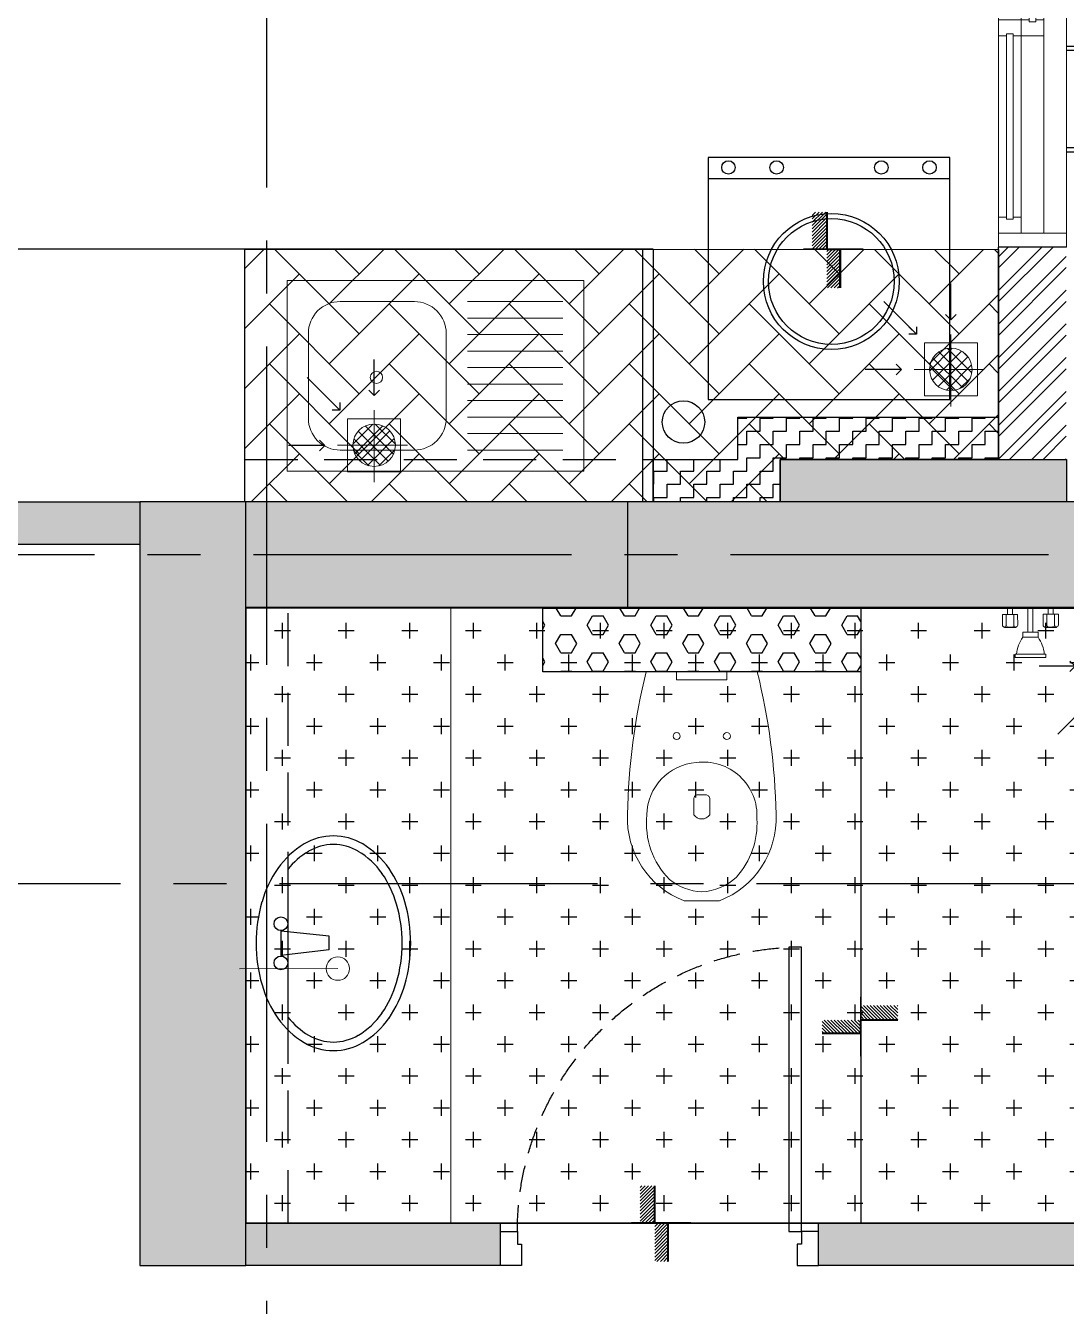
# Model space of a CAD drawing. Header units: millimetres. Extents: x 1066295 to 1300022, y -5734212 to -5454663.
# Drawn here: x 1207588 to 1210042, y -5725969 to -5722949 of the extents above; entities that cross this region are included whole.
import ezdxf

# ---------------------------------------------------------------- set-up
doc = ezdxf.new("R2010")
doc.units = ezdxf.units.MM
doc.header["$LTSCALE"] = 1000
doc.header["$MEASUREMENT"] = 0
for name, pattern in [('AUDIT_D_120904163729-0', [0]), ('T9_KEY PLAN(TYPICAL FLOOR)$0$2BHK-A - FRONT$0$AUDIT_D_120904163729-0', [0]), ('T9_KEY PLAN(TYPICAL FLOOR)$0$2BHK-A - FRONT$0$HIDDEN', [0.375, 0.25, -0.125]), ('T9_KEY PLAN(TYPICAL FLOOR)$0$T8_REFUGE COLUMNS$0$CENTER2', [1.125, 0.75, -0.125, 0.125, -0.125]), ('T9_PROFILE SECTIONS$0$T8_PROFILE SECTIONS$0$HIDDEN', [0.375, 0.25, -0.125]), ('T9_PROFILE SECTIONS$0$T8_PROFILE SECTIONS$0$PHANTOM2', [1.25, 0.625, -0.125, 0.125, -0.125, 0.125, -0.125])]:
    doc.linetypes.add(name, pattern=pattern)
doc.layers.get('0').update_dxf_attribs({"linetype": 'AUDIT_D_120904163729-0'})
for name, color, linetype, lineweight in [('T9_KEY PLAN(TYPICAL FLOOR)$0$2BHK-A - FRONT$0$$0$a-TOI-fixtures', 251, 'Continuous', 0), ('T9_KEY PLAN(TYPICAL FLOOR)$0$2BHK-A - FRONT$0$a-TOI-fixtures', 251, 'Continuous', 0), ('T9_KEY PLAN(TYPICAL FLOOR)$0$2BHK-A - FRONT$0$A-WALL- 160', 6, 'Continuous', 30), ('T9_KEY PLAN(TYPICAL FLOOR)$0$2BHK-A - FRONT$0$Window', 4, 'Continuous', 20), ('T9_KEY PLAN(TYPICAL FLOOR)$0$T8(T9 IS SIMILAR)$0$D&W', 8, 'Continuous', 25)]:
    doc.layers.add(name, color=color, linetype=linetype, lineweight=lineweight)
for name, color, linetype in [('T9_KEY PLAN(TYPICAL FLOOR)$0$2BHK-A - FRONT$0$$0$ELEV.', 5, 'Continuous'), ('T9_KEY PLAN(TYPICAL FLOOR)$0$2BHK-A - FRONT$0$$0$LEDGE WALL', 5, 'Continuous'), ('T9_KEY PLAN(TYPICAL FLOOR)$0$2BHK-A - FRONT$0$A-DECK SUNK 125', 8, 'Continuous'), ('T9_KEY PLAN(TYPICAL FLOOR)$0$2BHK-A - FRONT$0$A-DOOR-FULL', 2, 'Continuous'), ('T9_KEY PLAN(TYPICAL FLOOR)$0$2BHK-A - FRONT$0$A-HATCH -160', 251, 'T9_KEY PLAN(TYPICAL FLOOR)$0$2BHK-A - FRONT$0$AUDIT_D_120904163729-0'), ('T9_KEY PLAN(TYPICAL FLOOR)$0$2BHK-A - FRONT$0$a-KIT FIX', 251, 'Continuous'), ('T9_KEY PLAN(TYPICAL FLOOR)$0$2BHK-A - FRONT$0$A-SANITARY', 2, 'Continuous'), ('T9_KEY PLAN(TYPICAL FLOOR)$0$2BHK-A - FRONT$0$A-SERVICES CUTOUT', 8, 'Continuous'), ('T9_KEY PLAN(TYPICAL FLOOR)$0$2BHK-A - FRONT$0$a-tile drop', 3, 'Continuous'), ('T9_KEY PLAN(TYPICAL FLOOR)$0$2BHK-A - FRONT$0$A-TOI SUNK 50MM', 8, 'Continuous'), ('T9_KEY PLAN(TYPICAL FLOOR)$0$2BHK-A - FRONT$0$APT PLANS-typ$0$TILEDROP', 3, 'Continuous'), ('T9_KEY PLAN(TYPICAL FLOOR)$0$T8_REFUGE COLUMNS$0$A-CENTERLINE', 193, 'T9_KEY PLAN(TYPICAL FLOOR)$0$T8_REFUGE COLUMNS$0$CENTER2'), ('T9_KEY PLAN(TYPICAL FLOOR)$0$T8_REFUGE COLUMNS$0$A-RCC COLS', 3, 'Continuous'), ('T9_KEY PLAN(TYPICAL FLOOR)$0$T8_REFUGE COLUMNS$0$A-SHEAR WALL THICKENING', 3, 'Continuous'), ('T9_KEY PLAN(TYPICAL FLOOR)$0$T8_TYPICAL COLUMNS$0$A-RCC COLS', 3, 'Continuous'), ('T9_KEY PLAN(TYPICAL FLOOR)$0$T8_TYPICAL COLUMNS$0$A-SHEAR WALL THICKENING', 3, 'Continuous'), ('T9_PROFILE SECTIONS$0$T8_PROFILE SECTIONS$0$A-PROFILE SECTIONS', 81, 'T9_PROFILE SECTIONS$0$T8_PROFILE SECTIONS$0$PHANTOM2')]:
    doc.layers.add(name, color=color, linetype=linetype)
doc.layers.add('T9_KEY PLAN(TYPICAL FLOOR)$0$T8_REFUGE COLUMNS$0$COL-HATCH', color=7, linetype='Continuous', lineweight=25, true_color=0xa3a3a3)
doc.layers.add('T9_KEY PLAN(TYPICAL FLOOR)$0$T8_TYPICAL COLUMNS$0$$0$COL-HATCH', color=7, linetype='Continuous', lineweight=25, true_color=0xa3a3a3)
doc.styles.add('T9_KEY PLAN(TYPICAL FLOOR)$0$2BHK-A - FRONT$0$Romans 1', font='romans.shx', dxfattribs={"height": 100})
doc.dimstyles.new('T9_KEY PLAN(TYPICAL FLOOR)$0$2BHK-A - FRONT$0$ALPINE S', dxfattribs={"dimscale": 0, "dimtxt": 100, "dimasz": 75, "dimexe": 0, "dimexo": 0, "dimgap": 75, "dimtad": 1, "dimdec": 0, "dimzin": 0, "dimdsep": 46, "dimtxsty": 'T9_KEY PLAN(TYPICAL FLOOR)$0$2BHK-A - FRONT$0$Romans 1', "dimblk": 'T9_KEY PLAN(TYPICAL FLOOR)$0$2BHK-A - FRONT$0$_ArchTick', "dimcen": 0.09, "dimclrd": 256, "dimclre": 256, "dimclrt": 7, "dimadec": 0, "dimazin": 0, "dimtfac": 1, "dimtdec": 0, "dimtofl": 0, "dimtmove": 1, "dimatfit": 0, "dimldrblk": 'T9_KEY PLAN(TYPICAL FLOOR)$0$2BHK-A - FRONT$0$_Open90', "dimfxl": 1, "dimtolj": 1, "dimtzin": 0, "dimarcsym": 0})

# ---------------------------------------------------------------- blocks, each defined once
blk = doc.blocks.new('T9_PROFILE SECTIONS$0$T8_PROFILE SECTIONS$0$MH')
at = {"layer": 'T9_PROFILE SECTIONS$0$T8_PROFILE SECTIONS$0$A-PROFILE SECTIONS', "linetype": 'T9_PROFILE SECTIONS$0$T8_PROFILE SECTIONS$0$HIDDEN', "ltscale": 2}
h = blk.add_hatch(color=256, dxfattribs=at)
h.dxf.hatch_style = 1
h.paths.add_polyline_path([(1140354.5, -5697433.6), (1141077.6, -5697846.6), (1140354.5, -5698259.6)])
at = {"layer": 'T9_PROFILE SECTIONS$0$T8_PROFILE SECTIONS$0$A-PROFILE SECTIONS', "linetype": 'T9_PROFILE SECTIONS$0$T8_PROFILE SECTIONS$0$HIDDEN', "ltscale": 2, "const_width": 20}
blk.add_lwpolyline([(1140354.5, -5697433.6), (1140354.5, -5697433.6), (1141077.6, -5697846.6), (1140354.5, -5698259.6)], close=True, dxfattribs=at)
blk.add_lwpolyline([(1140354.5, -5697433.6), (1140354.5, -5700003.6)], dxfattribs=at)
blk = doc.blocks.new('T9_PROFILE SECTIONS$0$PROFILE SECTION LINE T9')
at = {"layer": 'T9_PROFILE SECTIONS$0$T8_PROFILE SECTIONS$0$A-PROFILE SECTIONS', "linetype": 'ByBlock', "rotation": 270}
blk.add_blockref('T9_PROFILE SECTIONS$0$T8_PROFILE SECTIONS$0$MH', (5724597.5, 1131999, 0), dxfattribs=at)
blk = doc.blocks.new('T9_KEY PLAN(TYPICAL FLOOR)$0$T8_REFUGE COLUMNS$0$A$C277F3394')
at = {"layer": 'T9_KEY PLAN(TYPICAL FLOOR)$0$T8_REFUGE COLUMNS$0$A-SHEAR WALL THICKENING', "linetype": 'ByBlock'}
h = blk.add_hatch(color=31, dxfattribs=at)
h.dxf.hatch_style = 1
h.paths.add_polyline_path([(6020, -2349.8), (6695, -2349.8), (6695, -2449.8), (6020, -2449.8)])
blk.add_lwpolyline([(6020, -2349.8), (6695, -2349.8), (6695, -2449.8), (6020, -2449.8)], close=True, dxfattribs=at)
blk = doc.blocks.new('T9_KEY PLAN(TYPICAL FLOOR)$0$T8_REFUGE COLUMNS$0$A$C46A13422')
at = {"layer": 'T9_KEY PLAN(TYPICAL FLOOR)$0$T8_REFUGE COLUMNS$0$A-SHEAR WALL THICKENING', "linetype": 'ByBlock'}
blk.add_blockref('T9_KEY PLAN(TYPICAL FLOOR)$0$T8_REFUGE COLUMNS$0$A$C277F3394', (-5609.8, -7500), dxfattribs=at)
blk = doc.blocks.new('T9_KEY PLAN(TYPICAL FLOOR)$0$T8_REFUGE COLUMNS')
at = {"layer": 'T9_KEY PLAN(TYPICAL FLOOR)$0$T8_REFUGE COLUMNS$0$COL-HATCH', "linetype": 'ByBlock'}
h = blk.add_hatch(color=256, dxfattribs=at)
h.dxf.hatch_style = 1
h.paths.add_polyline_path([(1215902.1, -5706299.9), (1216152.1, -5706299.9), (1216152.1, -5708099.9), (1215902.1, -5708099.9)])
h.paths.add_polyline_path([(1215902.1, -5708099.9), (1213292.1, -5708099.9), (1213292.1, -5707849.9), (1215902.1, -5707849.9)])
h.paths.add_polyline_path([(1196642.1, -5706299.9), (1196392.1, -5706299.9), (1196392.1, -5708099.9), (1196642.1, -5708099.9)])
h.paths.add_polyline_path([(1215902.1, -5723474.9), (1216152.1, -5723474.9), (1216152.1, -5721674.9), (1215902.1, -5721674.9)])
h.paths.add_polyline_path([(1215902.1, -5721924.9), (1213292.1, -5721924.9), (1213292.1, -5721674.9), (1215902.1, -5721674.9)])
h.paths.add_polyline_path([(1196642.1, -5723474.9), (1196392.1, -5723474.9), (1196392.1, -5721674.9), (1196642.1, -5721674.9)])
h.paths.add_polyline_path([(1198957.1, -5709939.9), (1199207.1, -5709939.9), (1199207.1, -5714149.9), (1198957.1, -5714149.9)])
h.paths.add_polyline_path([(1197682.1, -5711799.9), (1197432.1, -5711799.9), (1197432.1, -5709939.9), (1197682.1, -5709939.9)])
h.paths.add_polyline_path([(1184832.1, -5718799.9), (1185182.1, -5718799.9), (1185182.1, -5709299.9), (1184832.1, -5709299.9)])
h.paths.add_polyline_path([(1194132.1, -5714149.9), (1193882.1, -5714149.9), (1193882.1, -5709939.9), (1194132.1, -5709939.9)])
h.paths.add_polyline_path([(1189932.1, -5714149.9), (1190232.1, -5714149.9), (1190232.1, -5709914.9), (1189932.1, -5709914.9)])
h.paths.add_polyline_path([(1189932.1, -5719684.9), (1190232.1, -5719684.9), (1190232.1, -5715449.9), (1189932.1, -5715449.9)])
h.paths.add_polyline_path([(1194182.1, -5719609.9), (1193882.1, -5719609.9), (1193882.1, -5717174.9), (1194182.1, -5717174.9)])
h.paths.add_polyline_path([(1215612.1, -5719609.9), (1215862.1, -5719609.9), (1215862.1, -5715374.9), (1215612.1, -5715374.9)])
h.paths.add_polyline_path([(1210702.1, -5711724.9), (1207452.1, -5711724.9), (1207452.1, -5711474.9), (1210702.1, -5711474.9)])
h.paths.add_polyline_path([(1210702.1, -5713624.9), (1207452.1, -5713624.9), (1207452.1, -5713874.9), (1210702.1, -5713874.9)])
h.paths.add_polyline_path([(1210952.1, -5711474.9), (1210702.1, -5711474.9), (1210702.1, -5713874.9), (1210952.1, -5713874.9)])
h.paths.add_polyline_path([(1202442.1, -5712799.9), (1202692.1, -5712799.9), (1202692.1, -5710799.9), (1202442.1, -5710799.9)], flags=17)
h.paths.add_polyline_path([(1196682.1, -5715374.9), (1196932.1, -5715374.9), (1196932.1, -5719609.9), (1196682.1, -5719609.9)])
h.paths.add_polyline_path([(1210052.1, -5727009.9), (1209752.1, -5727009.9), (1209752.1, -5724474.9), (1210052.1, -5724474.9)])
h.paths.add_polyline_path([(1202492.1, -5727009.9), (1202792.1, -5727009.9), (1202792.1, -5724474.9), (1202492.1, -5724474.9)])
h.paths.add_polyline_path([(1199382.1, -5726829.9), (1199132.1, -5726829.9), (1199132.1, -5724474.9), (1199382.1, -5724474.9)])
h.paths.add_polyline_path([(1195392.1, -5726519.9), (1195742.1, -5726519.9), (1195742.1, -5724724.9), (1195392.1, -5724724.9)])
h.paths.add_polyline_path([(1195742.1, -5724124.9), (1195392.1, -5724124.9), (1195392.1, -5723274.9), (1195742.1, -5723274.9)])
h.paths.add_polyline_path([(1217152.1, -5726519.9), (1216802.1, -5726519.9), (1216802.1, -5724724.9), (1217152.1, -5724724.9)])
h.paths.add_polyline_path([(1216802.1, -5724124.9), (1217152.1, -5724124.9), (1217152.1, -5723274.9), (1216802.1, -5723274.9)])
h.paths.add_polyline_path([(1213162.1, -5726829.9), (1213412.1, -5726829.9), (1213412.1, -5724474.9), (1213162.1, -5724474.9)])
h.paths.add_polyline_path([(1209602.1, -5723474.9), (1209852.1, -5723474.9), (1209852.1, -5721674.9), (1209602.1, -5721674.9)])
h.paths.add_polyline_path([(1212262.1, -5721674.9), (1210752.1, -5721674.9), (1210752.1, -5721924.9), (1212262.1, -5721924.9)])
h.paths.add_polyline_path([(1212742.1, -5719224.9), (1207452.1, -5719224.9), (1207452.1, -5718974.9), (1212742.1, -5718974.9)])
h.paths.add_polyline_path([(1214067.1, -5718349.9), (1213817.1, -5718349.9), (1213817.1, -5716424.9), (1214067.1, -5716424.9)])
h.paths.add_polyline_path([(1213587.1, -5709939.9), (1213337.1, -5709939.9), (1213337.1, -5714149.9), (1213587.1, -5714149.9)])
h.paths.add_polyline_path([(1214862.1, -5711799.9), (1215112.1, -5711799.9), (1215112.1, -5709939.9), (1214862.1, -5709939.9)])
h.paths.add_polyline_path([(1227712.1, -5718799.9), (1227362.1, -5718799.9), (1227362.1, -5709299.9), (1227712.1, -5709299.9)])
h.paths.add_polyline_path([(1218412.1, -5714149.9), (1218662.1, -5714149.9), (1218662.1, -5709939.9), (1218412.1, -5709939.9)])
h.paths.add_polyline_path([(1222612.1, -5714149.9), (1222312.1, -5714149.9), (1222312.1, -5709914.9), (1222612.1, -5709914.9)])
h.paths.add_polyline_path([(1222612.1, -5719684.9), (1222312.1, -5719684.9), (1222312.1, -5715449.9), (1222612.1, -5715449.9)])
h.paths.add_polyline_path([(1218362.1, -5719609.9), (1218662.1, -5719609.9), (1218662.1, -5717174.9), (1218362.1, -5717174.9)])
h.paths.add_polyline_path([(1202742.1, -5716974.9), (1202992.1, -5716974.9), (1202992.1, -5718974.9), (1202742.1, -5718974.9)])
h.paths.add_polyline_path([(1204842.1, -5716974.9), (1205092.1, -5716974.9), (1205092.1, -5718974.9), (1204842.1, -5718974.9)])
h.paths.add_polyline_path([(1217152.1, -5701889.9), (1216802.1, -5701889.9), (1216802.1, -5705049.9), (1217152.1, -5705049.9)])
h.paths.add_polyline_path([(1216802.1, -5705649.9), (1217152.1, -5705649.9), (1217152.1, -5706499.9), (1216802.1, -5706499.9)])
h.paths.add_polyline_path([(1213162.1, -5701089.9), (1213412.1, -5701089.9), (1213412.1, -5705299.9), (1213162.1, -5705299.9)])
h.paths.add_polyline_path([(1210052.1, -5701089.9), (1209752.1, -5701089.9), (1209752.1, -5705299.9), (1210052.1, -5705299.9)])
h.paths.add_polyline_path([(1209602.1, -5706299.9), (1209852.1, -5706299.9), (1209852.1, -5708099.9), (1209602.1, -5708099.9)])
h.paths.add_polyline_path([(1212262.1, -5708099.9), (1210752.1, -5708099.9), (1210752.1, -5707849.9), (1212262.1, -5707849.9)])
h.paths.add_polyline_path([(1195392.1, -5701889.9), (1195742.1, -5701889.9), (1195742.1, -5705049.9), (1195392.1, -5705049.9)])
h.paths.add_polyline_path([(1195742.1, -5705649.9), (1195392.1, -5705649.9), (1195392.1, -5706499.9), (1195742.1, -5706499.9)])
h.paths.add_polyline_path([(1199382.1, -5701089.9), (1199132.1, -5701089.9), (1199132.1, -5705299.9), (1199382.1, -5705299.9)])
h.paths.add_polyline_path([(1202492.1, -5701089.9), (1202792.1, -5701089.9), (1202792.1, -5705299.9), (1202492.1, -5705299.9)])
h.paths.add_polyline_path([(1202942.1, -5706299.9), (1202692.1, -5706299.9), (1202692.1, -5708099.9), (1202942.1, -5708099.9)])
h.paths.add_polyline_path([(1200282, -5708099.9), (1201792, -5708099.9), (1201792, -5707849.9), (1200282, -5707849.9)])
h.paths.add_polyline_path([(1207452.1, -5710799.9), (1211787.1, -5710799.9), (1211787.1, -5710549.9), (1207452.1, -5710549.9)])
h.paths.add_polyline_path([(1200042.1, -5713849.9), (1200042.1, -5710549.9), (1205092.1, -5710549.9), (1205092.1, -5712999.9), (1204842.1, -5712999.9), (1204842, -5710799.9), (1200292.1, -5710799.9), (1200292.1, -5713849.9)])
h.paths.add_polyline_path([(1198907.1, -5719224.9), (1205092.1, -5719224.9), (1205092.1, -5718974.9), (1198907.1, -5718974.9)])
h.paths.add_polyline_path([(1202942.1, -5723474.9), (1202692.1, -5723474.9), (1202692.1, -5721674.9), (1202942.1, -5721674.9)])
h.paths.add_polyline_path([(1200282.1, -5721674.9), (1201792.1, -5721674.9), (1201792.1, -5721924.9), (1200282.1, -5721924.9)])
h.paths.add_polyline_path([(1196932.1, -5715624.9), (1203832.1, -5715624.9), (1203832.1, -5715374.9), (1196932.1, -5715374.9)])
h.paths.add_polyline_path([(1215612.1, -5715624.9), (1207452.1, -5715624.9), (1207452.1, -5715374.9), (1215612.1, -5715374.9)])
h.paths.add_polyline_path([(1196642.1, -5721924.9), (1199252.1, -5721924.9), (1199252.1, -5721674.9), (1196642.1, -5721674.9)])
h.paths.add_polyline_path([(1196642.1, -5708099.9), (1199252.1, -5708099.9), (1199252.1, -5707849.9), (1196642.1, -5707849.9)])
h.paths.add_polyline_path([(1198007.1, -5718974.9), (1196932.1, -5718974.9), (1196932.1, -5719224.9), (1198007.1, -5719224.9)])
at = {"layer": 'T9_KEY PLAN(TYPICAL FLOOR)$0$T8_REFUGE COLUMNS$0$A-CENTERLINE'}
for p, q in [((1209902.1, -5728808.5), (1209902.1, -5698573.6)), ((1217370.3, -5721799.9), (1182156.9, -5721799.9)), ((1217431.8, -5722574.9), (1182156.9, -5722574.9))]:
    blk.add_line(p, q, dxfattribs=at)
at = {"layer": 'T9_KEY PLAN(TYPICAL FLOOR)$0$T8_REFUGE COLUMNS$0$A-RCC COLS', "linetype": 'ByBlock'}
for points in [[(1209602.1, -5723474.9), (1209852.1, -5723474.9), (1209852.1, -5721674.9), (1209602.1, -5721674.9)], [(1212262.1, -5721674.9), (1210752.1, -5721674.9), (1210752.1, -5721924.9), (1212262.1, -5721924.9)]]:
    blk.add_lwpolyline(points, close=True, dxfattribs=at)
blk.add_blockref('T9_KEY PLAN(TYPICAL FLOOR)$0$T8_REFUGE COLUMNS$0$A$C46A13422', (1210702.1, -5711724.9), dxfattribs=at)
blk = doc.blocks.new('T9_KEY PLAN(TYPICAL FLOOR)$0$T8_TYPICAL COLUMNS$0$A$C277F3394')
at = {"layer": 'T9_KEY PLAN(TYPICAL FLOOR)$0$T8_TYPICAL COLUMNS$0$A-SHEAR WALL THICKENING', "linetype": 'ByBlock'}
h = blk.add_hatch(color=31, dxfattribs=at)
h.dxf.hatch_style = 1
h.paths.add_polyline_path([(6020, -2349.8), (6695, -2349.8), (6695, -2449.8), (6020, -2449.8)])
blk.add_lwpolyline([(6020, -2349.8), (6695, -2349.8), (6695, -2449.8), (6020, -2449.8)], close=True, dxfattribs=at)
blk = doc.blocks.new('T9_KEY PLAN(TYPICAL FLOOR)$0$T8_TYPICAL COLUMNS$0$A$C46A13422')
at = {"layer": 'T9_KEY PLAN(TYPICAL FLOOR)$0$T8_TYPICAL COLUMNS$0$A-SHEAR WALL THICKENING', "linetype": 'ByBlock'}
blk.add_blockref('T9_KEY PLAN(TYPICAL FLOOR)$0$T8_TYPICAL COLUMNS$0$A$C277F3394', (-5609.8, -7500), dxfattribs=at)
blk = doc.blocks.new('T9_KEY PLAN(TYPICAL FLOOR)$0$T8_TYPICAL COLUMNS')
at = {"layer": 'T9_KEY PLAN(TYPICAL FLOOR)$0$T8_TYPICAL COLUMNS$0$$0$COL-HATCH', "linetype": 'ByBlock'}
h = blk.add_hatch(color=256, dxfattribs=at)
h.dxf.hatch_style = 1
h.paths.add_polyline_path([(1200282.2, -5721924), (1202692.3, -5721924), (1202692.3, -5721674), (1200282.2, -5721674)])
h.paths.add_polyline_path([(1209852.3, -5721674), (1212262.3, -5721674), (1212262.3, -5721924), (1209852.3, -5721924)])
at = {"layer": 'T9_KEY PLAN(TYPICAL FLOOR)$0$T8_TYPICAL COLUMNS$0$A-RCC COLS', "linetype": 'ByBlock'}
blk.add_lwpolyline([(1209852.3, -5721674), (1212262.3, -5721674), (1212262.3, -5721924), (1209852.3, -5721924)], close=True, dxfattribs=at)
for name, p in [('T9_KEY PLAN(TYPICAL FLOOR)$0$T8_REFUGE COLUMNS', (0, 0)), ('T9_KEY PLAN(TYPICAL FLOOR)$0$T8_TYPICAL COLUMNS$0$A$C46A13422', (1210702.1, -5711724.9))]:
    blk.add_blockref(name, p, dxfattribs=at)
blk = doc.blocks.new('T9_KEY PLAN(TYPICAL FLOOR)$0$2BHK-A - FRONT$0$1500')
at = {"layer": 'T9_KEY PLAN(TYPICAL FLOOR)$0$2BHK-A - FRONT$0$Window', "color": 1, "lineweight": 13}
for p, q in [((1150276.5, -5694418.8), (1148842.5, -5694418.8)), ((1149307.5, -5694418.8), (1148880, -5694418.8)), ((1149307.5, -5694472.1), (1148880, -5694472.1)), ((1149773.7, -5694472.1), (1149345, -5694472.1)), ((1149811.2, -5694472.1), (1150276.5, -5694472.1)), ((1149307.5, -5694525.5), (1148842.5, -5694525.5)), ((1149773.7, -5694525.5), (1149345, -5694525.5)), ((1150239, -5694525.5), (1149811.2, -5694525.5)), ((1149773.7, -5694578.8), (1148842.5, -5694578.8)), ((1150239, -5694578.8), (1149811.2, -5694578.8))]:
    blk.add_line(p, q, dxfattribs=at)
at = {"layer": 'T9_KEY PLAN(TYPICAL FLOOR)$0$2BHK-A - FRONT$0$Window', "color": 5, "lineweight": 13}
for p, q in [((1149307.5, -5694449.1), (1148880, -5694449.1)), ((1149307.5, -5694453.6), (1148880, -5694453.6)), ((1149773.7, -5694490.7), (1149345, -5694490.7)), ((1149773.7, -5694506.9), (1149345, -5694506.9)), ((1150239, -5694544.1), (1149811.2, -5694544.1)), ((1150239, -5694560.2), (1149811.2, -5694560.2))]:
    blk.add_line(p, q, dxfattribs=at)
at = {"layer": 'T9_KEY PLAN(TYPICAL FLOOR)$0$2BHK-A - FRONT$0$Window', "color": 4, "lineweight": 13}
for points in [[(1148842.5, -5694418.8), (1148809.5, -5694418.8), (1148809.5, -5694578.8), (1148842.5, -5694578.8)], [(1148880, -5694453.6), (1148880, -5694472.1), (1148842.5, -5694472.1), (1148842.5, -5694418.8), (1148880, -5694418.8), (1148880, -5694449.1), (1148875.5, -5694449.1), (1148875.5, -5694453.6)], [(1149307.5, -5694453.6), (1149307.5, -5694472.1), (1149345, -5694472.1), (1149345, -5694418.8), (1149307.5, -5694418.8), (1149307.5, -5694449.1), (1149312, -5694449.1), (1149312, -5694453.6)], [(1150309.5, -5694418.8), (1150276.5, -5694418.8), (1150276.5, -5694578.8), (1150309.5, -5694578.8)], [(1149345, -5694506.9), (1149345, -5694525.5), (1149307.5, -5694525.5), (1149307.5, -5694472.1), (1149345, -5694472.1), (1149345, -5694490.7), (1149340.5, -5694490.7), (1149340.5, -5694506.9)], [(1149773.7, -5694506.9), (1149773.7, -5694525.5), (1149811.2, -5694525.5), (1149811.2, -5694472.1), (1149773.7, -5694472.1), (1149773.7, -5694490.7), (1149778.2, -5694490.7), (1149778.2, -5694506.9)], [(1149811.2, -5694560.2), (1149811.2, -5694578.8), (1149773.7, -5694578.8), (1149773.7, -5694525.5), (1149811.2, -5694525.5), (1149811.2, -5694544.1), (1149806.7, -5694544.1), (1149806.7, -5694560.2)], [(1150239, -5694560.2), (1150239, -5694578.8), (1150276.5, -5694578.8), (1150276.5, -5694525.5), (1150239, -5694525.5), (1150239, -5694544.1), (1150243.5, -5694544.1), (1150243.5, -5694560.2)]]:
    blk.add_lwpolyline(points, close=True, dxfattribs=at)
blk = doc.blocks.new('T9_KEY PLAN(TYPICAL FLOOR)$0$2BHK-A - FRONT$0$$0$EWC 1-flat-3')
at = {"layer": 'T9_KEY PLAN(TYPICAL FLOOR)$0$2BHK-A - FRONT$0$$0$a-TOI-fixtures', "ltscale": 1.5}
blk.add_line((130.9, 0), (-130.9, 0), dxfattribs=at)
for points in [[(-130.9, 0, -0.055103), (-175.3, 336.2, -0.321827), (-41.6, 540), (41.6, 540, -0.321827), (175.3, 336.2, -0.055103), (130.9, 0, -27.681239)], [(-13.2, 214.3, -0.391448), (-129.3, 337.7, -0.224585), (-76.1, 489.9, -0.160675), (0, 518.7, -0.183016), (81.6, 484.1, -0.201424), (130, 346.4, -0.474507), (-13.2, 214.3, -2.927417)], [(-9.5, 290.2), (9.5, 290.2, 0.414214), (18.9, 299.7), (18.9, 337.6, 0.5), (-18.9, 337.6), (-18.9, 299.7, 0.414214), (-9.5, 290.2, 0.530498)]]:
    blk.add_lwpolyline(points, format="xyb", dxfattribs=at)
at = {"layer": 'T9_KEY PLAN(TYPICAL FLOOR)$0$2BHK-A - FRONT$0$$0$a-TOI-fixtures'}
blk.add_lwpolyline([(-59.2, 0), (-59.2, 18.9), (59.2, 18.9), (59.2, 0)], close=True, dxfattribs=at)
at = {"layer": 'T9_KEY PLAN(TYPICAL FLOOR)$0$2BHK-A - FRONT$0$$0$a-TOI-fixtures', "ltscale": 1.5}
for centre in [(-59.2, 151.6), (59.2, 151.6)]:
    blk.add_circle(centre, 8.31, dxfattribs=at)
blk = doc.blocks.new('T9_KEY PLAN(TYPICAL FLOOR)$0$2BHK-A - FRONT$0$_ArchTick')
at = {"color": 0, "linetype": 'ByBlock', "const_width": 0.15}
blk.add_lwpolyline([(-0.5, -0.5), (0.5, 0.5)], dxfattribs=at)
blk = doc.blocks.new('T9_KEY PLAN(TYPICAL FLOOR)$0$2BHK-A - FRONT$0$_Open90')
at = {"color": 0, "linetype": 'ByBlock', "lineweight": -2}
for p, q in [((0, 0), (-1, 0)), ((-0.5, 0.5), (0, 0)), ((0, 0), (-0.5, -0.5))]:
    blk.add_line(p, q, dxfattribs=at)
blk = doc.blocks.new('T9_KEY PLAN(TYPICAL FLOOR)$0$2BHK-A - FRONT$0$$0$SH-flat-2')
at = {"layer": 'T9_KEY PLAN(TYPICAL FLOOR)$0$2BHK-A - FRONT$0$$0$a-TOI-fixtures'}
for p, q in [((14.6, 30), (14.7, 66)), ((39.9, 65.9), (14.7, 66)), ((0.1, 54), (14.6, 54)), ((0.1, 42), (14.6, 42)), ((39.7, 38.7), (14.5, 38.7)), ((39.8, 57.2), (14.6, 57.2)), ((43.4, 31.6), (44.7, 33.1)), ((44.6, 43), (44.6, 52.2)), ((45.9, 36.2), (45.9, 59)), ((108.4, -32.8), (108.5, 32.4)), ((108.5, 35.8), (116.3, 35.8)), ((108.5, 32.4), (108.5, 35.8)), ((116.2, -36.2), (116.3, 35.8)), ((0, -6), (0, 6)), ((0, 6), (56.3, 5.9)), ((39.8, 29.9), (14.6, 30)), ((56.2, -18.1), (56.3, 17.9)), ((56.3, 17.9), (68.3, 17.9)), ((68.2, -18.1), (68.3, 17.9)), ((0, -6), (56.3, -6.1)), ((14.5, -30), (14.4, -66)), ((39.7, -30.1), (14.5, -30)), ((56.2, -18.1), (68.2, -18.1)), ((-0.1, -42), (14.4, -42)), ((-0.1, -54), (14.4, -54)), ((39.5, -57.3), (14.3, -57.3)), ((39.6, -38.8), (14.4, -38.8)), ((43.3, -31.7), (44.6, -33.3)), ((44.4, -43.2), (44.4, -52.4)), ((45.7, -36.4), (45.7, -59.2)), ((108.4, -32.8), (108.4, -36.2)), ((108.4, -36.2), (116.2, -36.2)), ((39.6, -66.1), (14.4, -66))]:
    blk.add_line(p, q, dxfattribs=at)
for centre, radius, start, end in [((39.8, 62), 4.8, 269.8776, 359.8776), ((39.9, 61.1), 4.8, 359.8776, 89.8776), ((41.1, 59), 4.8, 359.8776, 46.4449), ((39.8, 43.5), 4.8, 269.8776, 359.8776), ((39.7, 33.9), 4.8, 359.8776, 89.8776), ((39.8, 52.2), 4.8, 359.8776, 89.8776), ((39.8, 34.7), 4.8, 269.8776, 359.8776), ((41.1, 36.2), 4.8, 319.2258, 359.8776), ((114.8, -47.9), 80.5, 94.4595, 125.2375), ((39.7, -34.9), 4.8, 359.8776, 89.8776), ((115, 47.4), 80.5, 234.5177, 265.2957), ((39.5, -52.4), 4.8, 269.8776, 359.8776), ((39.5, -62.1), 4.8, 359.8776, 89.8776), ((39.6, -34), 4.8, 269.8776, 359.8776), ((39.6, -43.6), 4.8, 359.8776, 89.8776), ((40.9, -59.2), 4.8, 313.3103, 359.8776), ((40.9, -36.4), 4.8, 359.8776, 40.5294), ((39.6, -61.3), 4.8, 269.8776, 359.8776)]:
    blk.add_arc(centre, radius, start, end, dxfattribs=at)
blk = doc.blocks.new('T9_KEY PLAN(TYPICAL FLOOR)$0$2BHK-A - FRONT$0$SINK1-flat-1')
at = {"layer": 'T9_KEY PLAN(TYPICAL FLOOR)$0$2BHK-A - FRONT$0$a-TOI-fixtures'}
for p, q in [((-275, -50), (-50, -50)), ((-275, -88.9), (-50, -88.9)), ((-275, -127.8), (-50, -127.8)), ((-275, -166.7), (-50, -166.7)), ((-275, -205.6), (-50, -205.6)), ((-275, -244.4), (-50, -244.4)), ((-275, -283.3), (-50, -283.3)), ((-275, -322.2), (-50, -322.2)), ((-275, -361.1), (-50, -361.1)), ((-50, -400), (-275, -400))]:
    blk.add_line(p, q, dxfattribs=at)
blk.add_lwpolyline([(-700, 0), (-700, -450), (0, -450), (0, 0)], close=True, dxfattribs=at)
blk.add_lwpolyline([(-400, -50), (-575, -50, 0.414214), (-650, -125), (-650, -325, 0.414214), (-575, -400), (-400, -400, 0.414214), (-325, -325), (-325, -125, 0.414214)], format="xyb", close=True, dxfattribs=at)
at = {"layer": 'T9_KEY PLAN(TYPICAL FLOOR)$0$2BHK-A - FRONT$0$a-TOI-fixtures', "linetype": 'Continuous'}
blk.add_circle((-489.5, -228.6), 14.4, dxfattribs=at)
blk = doc.blocks.new('T9_KEY PLAN(TYPICAL FLOOR)$0$2BHK-A - FRONT$0$WM-flat-1')
at = {"layer": 'T9_KEY PLAN(TYPICAL FLOOR)$0$2BHK-A - FRONT$0$a-KIT FIX'}
blk.add_line((-110.3, -114.8), (-680.7, -114.8), dxfattribs=at)
blk.add_lwpolyline([(-680.7, -64.8), (-680.7, -635.2), (-110.3, -635.2), (-110.3, -64.8)], close=True, dxfattribs=at)
for centre, radius in [((-632.6, -87.9), 15.9), ((-519, -87.9), 15.9), ((-272.1, -87.9), 15.9), ((-158.4, -87.9), 15.9), ((-389.9, -356.8), 160.3), ((-389.9, -356.8), 148.3)]:
    blk.add_circle(centre, radius, dxfattribs=at)
blk = doc.blocks.new('*U2397')
for points in [[(0, 0), (0, 670), (30, 670), (30, 0)], [(-40, 0), (0, 0), (0, -30), (10, -30), (10, -80), (-40, -80)], [(710, 0), (670, 0), (670, -30), (660, -30), (660, -80), (710, -80)]]:
    blk.add_lwpolyline(points, close=True)
at = {"color": 0, "linetype": 'ByBlock', "ltscale": 0.25}
blk.add_arc((-1, -0.4), 671, 0.0347, 87.627, dxfattribs=at)
blk = doc.blocks.new('T9_KEY PLAN(TYPICAL FLOOR)$0$2BHK-A - FRONT$0$TILE DROP -x')
at = {"layer": 'T9_KEY PLAN(TYPICAL FLOOR)$0$2BHK-A - FRONT$0$APT PLANS-typ$0$TILEDROP'}
h = blk.add_hatch(dxfattribs=at)
h.set_pattern_fill('ACET-2D-ANSI31', color=8, scale=90, angle=90, style=0)
h.set_pattern_definition([(135, (-851695.914, 5365039.183), (-7.954951288, -7.954951288), [])])
h.paths.add_polyline_path([(-58323.9, -19205.9), (-58323.9, -19023.7), (-58261.5, -19023.7), (-58261.5, -19205.9)])
edge = h.paths.add_edge_path()
edge.add_line((-58323.9, -19381.2), (-58393.7, -19381.2))
edge.add_line((-58323.9, -19205.9), (-58323.9, -19381.2))
edge.add_line((-58393.1, -19205.9), (-58323.9, -19205.9))
edge.add_line((-58393.1, -19381.2), (-58393.1, -19205.9))
at = {"layer": 'T9_KEY PLAN(TYPICAL FLOOR)$0$2BHK-A - FRONT$0$APT PLANS-typ$0$TILEDROP', "color": 1}
blk.add_line((-58153.9, -19205.9), (-58434, -19205.9), dxfattribs=at)
at = {"layer": 'T9_KEY PLAN(TYPICAL FLOOR)$0$2BHK-A - FRONT$0$APT PLANS-typ$0$TILEDROP', "color": 20, "const_width": 10}
for points in [[(-58261.5, -19205.9), (-58261.5, -19023.7)], [(-58323.9, -19381.2), (-58323.9, -19205.9)], [(-58323.9, -19205.9), (-58261.5, -19205.9)]]:
    blk.add_lwpolyline(points, dxfattribs=at)
blk = doc.blocks.new('T9_KEY PLAN(TYPICAL FLOOR)$0$2BHK-A - FRONT$0$WB1')
at = {"layer": 'T9_KEY PLAN(TYPICAL FLOOR)$0$2BHK-A - FRONT$0$A-SANITARY', "color": 0, "ltscale": 1000}
for p, q in [((190074.4, -1779394.5), (190063, -1779507.9)), ((190106.8, -1779394.5), (190119.9, -1779507.9)), ((189917.5, -1779491.7), (190064.6, -1779491.7)), ((190118, -1779491.7), (190265.4, -1779491.7)), ((190061.5, -1779507.9), (190121.4, -1779507.9))]:
    blk.add_line(p, q, dxfattribs=at)
at = {"layer": 'T9_KEY PLAN(TYPICAL FLOOR)$0$2BHK-A - FRONT$0$A-SANITARY', "color": 0}
blk.add_line((190106.8, -1779394.5), (190074.4, -1779394.5), dxfattribs=at)
for centre, major_axis, start_param, end_param in [((190067.1, -1779471.3), (-69.6, 256.7), 0.015739, 0.342992), ((190091.4, -1779555.7), (-92.6, 341.5), 6.018375, 6.298924), ((190091.4, -1779555.7), (-92.6, 341.5), 5.737826, 6.018375), ((190115.8, -1779471.3), (-69.6, 256.7), 5.410573, 5.737826), ((190067.1, -1779471.3), (-64.3, 237.2), 0.015739, 0.342992), ((190091.4, -1779555.7), (-87.3, 322), 6.018375, 6.298924), ((190091.4, -1779555.7), (-87.3, 322), 5.737826, 6.018375), ((190115.8, -1779471.3), (-64.3, 237.2), 5.410573, 5.737826), ((190030, -1779417.8), (-52.6, 193.9), 0.342992, 0.768932), ((190030, -1779417.8), (-47.3, 174.4), 0.342992, 0.768932), ((190152.9, -1779417.8), (-47.3, 174.4), 4.984633, 5.410573), ((190152.9, -1779417.8), (-52.6, 193.9), 4.984633, 5.410573), ((189973.2, -1779384.1), (-35.3, 130.2), 0.768932, 1.305986), ((189973.2, -1779384.1), (-30, 110.7), 0.768932, 1.305986), ((190209.6, -1779384.1), (-30, 110.7), 4.447579, 4.984633), ((190209.6, -1779384.1), (-35.3, 130.2), 4.447579, 4.984633), ((189973.2, -1779384.1), (-35.3, 130.2), 1.305986, 1.84304), ((189973.2, -1779384.1), (-30, 110.7), 1.305986, 1.84304), ((190209.6, -1779384.1), (-30, 110.7), 3.910525, 4.447579), ((190209.6, -1779384.1), (-35.3, 130.2), 3.910525, 4.447579), ((190030, -1779350.3), (-52.6, 193.9), 1.84304, 2.268981), ((190030, -1779350.3), (-47.3, 174.4), 1.84304, 2.20494), ((190152.9, -1779350.3), (-47.3, 174.4), 3.548625, 3.910525), ((190152.9, -1779350.3), (-52.6, 193.9), 3.484585, 3.910525), ((190045.3, -1779507.9), (-4.2, 15.6), 6.018375, 12.30156), ((190137.6, -1779507.9), (-4.2, 15.6), 6.018375, 12.30156), ((190067.1, -1779296.9), (-69.6, 256.7), 2.268981, 2.596234), ((190115.8, -1779296.9), (-69.6, 256.7), 3.157331, 3.484585), ((190091.4, -1779212.5), (-92.6, 341.5), 2.596234, 2.876783), ((190091.4, -1779212.5), (-92.6, 341.5), 2.876783, 3.157331)]:
    blk.add_ellipse(centre, major_axis=major_axis, ratio=1, start_param=start_param, end_param=end_param, dxfattribs=at)
blk = doc.blocks.new('T9_KEY PLAN(TYPICAL FLOOR)$0$2BHK-A - FRONT$0$A$C1DA736AB')
at = {"layer": 'T9_KEY PLAN(TYPICAL FLOOR)$0$2BHK-A - FRONT$0$a-TOI-fixtures', "linetype": 'ByBlock'}
for points in [[(117, 0.4, 0), (202.3, 0.4, 0)], [(81.7, -82.8, 0), (158.2, -159.9, 0)], [(0.4, -117, 0), (0.4, -202.3, 0)]]:
    blk.add_leader(points, dimstyle='T9_KEY PLAN(TYPICAL FLOOR)$0$2BHK-A - FRONT$0$ALPINE S', override={"dimscale": 1, "dimasz": 25, "dimtad": 0, "dimfxl": 5, "dimtfill": 1, "dimarcsym": 1}, dxfattribs=at)
blk = doc.blocks.new('T9_KEY PLAN(TYPICAL FLOOR)$0$2BHK-A - FRONT$0$$0$Type-A-First Floor Plan-bottom-up$0$FLOOR TRAP-flat-6')
at = {"layer": 'T9_KEY PLAN(TYPICAL FLOOR)$0$2BHK-A - FRONT$0$$0$a-TOI-fixtures'}
h = blk.add_hatch(dxfattribs=at)
h.set_pattern_fill('ACET-2D-_USER', color=256, scale=20, angle=45, style=0, double=1, pattern_type=0)
h.set_pattern_definition([(45, (-789896.981, 5385770.066), (-14.142135624, 14.142135624), []), (135, (-789896.981, 5385770.066), (-14.142135624, -14.142135624), [])])
edge = h.paths.add_edge_path()
edge.add_arc((150, 150), 50, 0, 360)
for q in [(150, 228.6), (67.6, 150), (237.4, 150), (150, 63.6)]:
    blk.add_line((150, 150), q, dxfattribs=at)
blk.add_lwpolyline([(87.5, 212.5), (212.5, 212.5), (212.5, 87.5), (87.5, 87.5)], close=True, dxfattribs=at)
blk.add_circle((150, 150), 50, dxfattribs=at)
at = {"layer": 'T9_KEY PLAN(TYPICAL FLOOR)$0$2BHK-A - FRONT$0$A-WALL- 160', "linetype": 'ByBlock', "rotation": 270}
blk.add_blockref('T9_KEY PLAN(TYPICAL FLOOR)$0$2BHK-A - FRONT$0$A$C1DA736AB', (150, 150.4), dxfattribs=at)
blk = doc.blocks.new('T9_KEY PLAN(TYPICAL FLOOR)')
at = {"layer": 'T9_KEY PLAN(TYPICAL FLOOR)$0$2BHK-A - FRONT$0$A-DECK SUNK 125'}
h = blk.add_hatch(dxfattribs=at)
h.set_pattern_fill('AR-HBONE', color=8, scale=25)
h.set_pattern_definition([(45, (0, -0.55), (1e-14, 141.4213562), [300, -100]), (135, (70.71, 70.16), (1e-14, 141.4213562), [300, -100])])
h.paths.add_polyline_path([(1209849.7, -5721078.7), (1211627.3, -5721079.4), (1211627.3, -5721574.9), (1211112.6, -5721574.9), (1211112.6, -5721674.9), (1209849.7, -5721674.9)])
at = {"layer": 'T9_KEY PLAN(TYPICAL FLOOR)$0$2BHK-A - FRONT$0$A-HATCH -160', "linetype": 'ByBlock'}
h = blk.add_hatch(dxfattribs=at)
h.set_pattern_fill('ZIGZAG', color=8, scale=250)
h.set_pattern_definition([(0, (0, 0), (31.25, 31.25), [31.25, -31.25]), (90, (31.25, 0), (-31.25, 31.25), [31.25, -31.25])])
h.paths.add_polyline_path([(1215902.3, -5723474.9), (1214202.2, -5723474.9), (1214202.2, -5723374.9), (1215902.3, -5723374.9)])
h.paths.add_polyline_path([(1213162.3, -5724474.9), (1213162.3, -5724574.9), (1210952.2, -5724574.9), (1210952.2, -5724474.9), (1212102.3, -5724474.6), (1212102.3, -5724374.6), (1212202.3, -5724374.6), (1212202.3, -5724474.9)])
h.paths.add_polyline_path([(1212102.3, -5723374.6), (1211202.6, -5723374.6), (1211202.6, -5723474.6), (1212102.3, -5723474.6)])
h.paths.add_polyline_path([(1210452.6, -5723474.6), (1209852.5, -5723474.6), (1209852.5, -5723374.6), (1210452.6, -5723374.6)])
h.paths.add_polyline_path([(1207652.3, -5721024.9), (1207552.3, -5721024.9), (1207552.3, -5721774.6), (1207652.3, -5721774.6)])
h.paths.add_polyline_path([(1207652.3, -5720124.9), (1207552.3, -5720124.9), (1207552.3, -5719225), (1207652.3, -5719225)])
h.paths.add_polyline_path([(1212502.4, -5721674.9), (1212402.4, -5721674.9), (1212402.3, -5721174.9), (1212402.4, -5721175), (1212402.3, -5721074), (1212502.4, -5721074.3)])
h.paths.add_polyline_path([(1209852.3, -5728684.6), (1209117.3, -5728684.6), (1209117.3, -5728584.6), (1209852.3, -5728584.6)])
h.paths.add_polyline_path([(1209602.3, -5721774.9), (1209202.3, -5721774.9), (1209202.3, -5721674.9), (1209602.3, -5721674.9)])
h.paths.add_polyline_path([(1207902.3, -5721674.9), (1207652.3, -5721674.9), (1207652.3, -5721774.9), (1207902.3, -5721774.9)])
h = blk.add_hatch(dxfattribs=at)
h.set_pattern_fill('ANSI32', color=8, scale=150)
h.paths.add_polyline_path([(1211627.3, -5721574.9), (1211787.1, -5721574.9), (1211787.1, -5721074.2), (1211627.3, -5721074.2)])
h = blk.add_hatch(dxfattribs=at)
h.set_pattern_fill('ZIGZAG', color=8, scale=250)
h.set_pattern_definition([(0, (-54492.778, 0.356), (31.25, 31.25), [31.25, -31.25]), (90, (-54461.528, 0.356), (-31.25, 31.25), [31.25, -31.25])])
h.paths.add_polyline_path([(1211627.3, -5721474.9), (1211627.3, -5721574.9), (1211112.6, -5721574.9), (1211112.6, -5721674.9), (1210812.6, -5721674.9), (1210812.6, -5721574.9), (1211012.6, -5721574.9), (1211012.6, -5721474.9)])
h = blk.add_hatch(dxfattribs=at)
h.set_pattern_fill('HEX', color=8, scale=200)
h.paths.add_polyline_path([(1210552.3, -5722075.2), (1210552.3, -5721924.9), (1210852, -5721924.9), (1210852, -5721924.9), (1211302.4, -5721924.9), (1211302.4, -5722075.2)])
at = {"layer": 'T9_KEY PLAN(TYPICAL FLOOR)$0$2BHK-A - FRONT$0$A-TOI SUNK 50MM'}
h = blk.add_hatch(dxfattribs=at)
h.set_pattern_fill('CROSS', color=8, scale=300, style=0)
h.set_pattern_definition([(0, (0, -0.9), (75, 75), [37.5, -112.5]), (90, (18.75, -19.65), (-75, 75), [37.5, -112.5])])
h.paths.add_polyline_path([(1215902.2, -5723374.9), (1213452.3, -5723374.9), (1213452.3, -5721925.3), (1215902.2, -5721925.3)])
h.paths.add_polyline_path([(1209852.5, -5723374.9), (1212102.3, -5723374.9), (1212102.3, -5721925.3), (1209852.5, -5721925.3)])
at = {"color": 8, "linetype": 'ByBlock'}
for points in [[(1211787.1, -5720599.9), (1211887.1, -5720599.9), (1211887.1, -5720849.9), (1211787.1, -5720849.9)], [(1211787.1, -5720609.9), (1211877.1, -5720609.9), (1211877.1, -5720839.9), (1211787.1, -5720839.9)]]:
    blk.add_lwpolyline(points, dxfattribs=at)
at = {"layer": 'T9_KEY PLAN(TYPICAL FLOOR)$0$2BHK-A - FRONT$0$$0$a-TOI-fixtures', "color": 8, "ltscale": 500}
blk.add_line((1210335.8, -5722450.1), (1210335.8, -5721924.9), dxfattribs=at)
at = {"layer": 'T9_KEY PLAN(TYPICAL FLOOR)$0$2BHK-A - FRONT$0$$0$ELEV.', "color": 8}
blk.add_line((1211302.5, -5721925.1), (1211302.3, -5723374.9), dxfattribs=at)
at = {"layer": 'T9_KEY PLAN(TYPICAL FLOOR)$0$2BHK-A - FRONT$0$$0$LEDGE WALL', "color": 8, "linetype": 'T9_KEY PLAN(TYPICAL FLOOR)$0$2BHK-A - FRONT$0$HIDDEN', "ltscale": 0.5}
blk.add_line((1209952.5, -5723374.9), (1209952.5, -5721925.3), dxfattribs=at)
at = {"layer": 'T9_KEY PLAN(TYPICAL FLOOR)$0$2BHK-A - FRONT$0$$0$LEDGE WALL', "color": 8, "ltscale": 0.5}
blk.add_lwpolyline([(1211627.3, -5721474.9), (1211627.3, -5721574.9), (1211112.6, -5721574.9), (1211112.6, -5721674.9), (1210812.6, -5721674.9), (1210812.6, -5721574.9), (1211012.6, -5721574.9), (1211012.6, -5721474.9), (1211627.3, -5721474.9)], close=True, dxfattribs=at)
at = {"layer": 'T9_KEY PLAN(TYPICAL FLOOR)$0$2BHK-A - FRONT$0$$0$LEDGE WALL', "color": 8, "linetype": 'T9_KEY PLAN(TYPICAL FLOOR)$0$2BHK-A - FRONT$0$HIDDEN', "ltscale": 0.5}
blk.add_lwpolyline([(1209849.7, -5721674.9), (1209849.7, -5721574.9), (1210812.6, -5721574.9)], dxfattribs=at)
at = {"layer": 'T9_KEY PLAN(TYPICAL FLOOR)$0$2BHK-A - FRONT$0$$0$LEDGE WALL', "color": 8}
blk.add_lwpolyline([(1210552.3, -5722075.2), (1210552.3, -5721924.9), (1211302.4, -5721924.9), (1211302.4, -5722075.2)], close=True, dxfattribs=at)
at = {"layer": 'T9_KEY PLAN(TYPICAL FLOOR)$0$2BHK-A - FRONT$0$$0$LEDGE WALL', "color": 8, "linetype": 'ByBlock'}
blk.add_circle((1210884.3, -5721486.4), 50, dxfattribs=at)
at = {"layer": 'T9_KEY PLAN(TYPICAL FLOOR)$0$2BHK-A - FRONT$0$a-KIT FIX', "color": 8}
for p, q in [((1210812.5, -5721079.1), (1207652.3, -5721078.7)), ((1210787.6, -5721079.1), (1210787.6, -5721674.9)), ((1210812.6, -5721079.1), (1210812.6, -5721674.9))]:
    blk.add_line(p, q, dxfattribs=at)
at = {"layer": 'T9_KEY PLAN(TYPICAL FLOOR)$0$2BHK-A - FRONT$0$A-SERVICES CUTOUT', "color": 8, "ltscale": 5}
blk.add_lwpolyline([(1209849.7, -5721078.7), (1211627.3, -5721079.4), (1211627.3, -5721574.9), (1211112.6, -5721574.9), (1211112.6, -5721674.9), (1209849.7, -5721674.9)], close=True, dxfattribs=at)
at = {"layer": 'T9_KEY PLAN(TYPICAL FLOOR)$0$2BHK-A - FRONT$0$A-TOI SUNK 50MM', "color": 8}
blk.add_line((1211202.6, -5723374.9), (1210452.6, -5723374.9), dxfattribs=at)
blk.add_line((1211202.6, -5723374.9), (1210452.6, -5723374.9), dxfattribs=at)
blk.add_lwpolyline([(1209852.5, -5723374.9), (1212102.3, -5723374.9), (1212102.3, -5721925.3), (1209852.5, -5721925.3)], close=True, dxfattribs=at)
at = {"layer": 'T9_KEY PLAN(TYPICAL FLOOR)$0$2BHK-A - FRONT$0$a-TOI-fixtures', "color": 8}
blk.add_line((1210336, -5723376.3), (1210335.8, -5722450.1), dxfattribs=at)
at = {"layer": 'T9_KEY PLAN(TYPICAL FLOOR)$0$2BHK-A - FRONT$0$a-TOI-fixtures', "color": 8, "extrusion": (3.53358e-09, 2.53027e-07, 1)}
blk.add_line((1210069.2, -5722775.2, 0), (1209837.5, -5722775.3), dxfattribs=at)
blk.add_circle((1210069.2, -5722775.2, -1.4), 27.5, dxfattribs=at)
at = {"layer": 'T9_KEY PLAN(TYPICAL FLOOR)$0$2BHK-A - FRONT$0$A-WALL- 160', "color": 8, "linetype": 'ByBlock'}
for p, q in [((1211787.3, -5721074.2), (1211627.3, -5721074.2)), ((1211627.3, -5721574.9), (1211627.3, -5721074.2)), ((1210452.6, -5723374.9), (1209852.3, -5723374.9)), ((1210452.6, -5723474.9), (1210452.6, -5723374.9)), ((1212102.3, -5723374.9), (1211202.6, -5723374.9)), ((1211202.6, -5723474.9), (1211202.6, -5723374.9)), ((1210452.6, -5723474.9), (1209852.3, -5723474.9)), ((1212262.3, -5723474.9), (1211202.6, -5723474.9))]:
    blk.add_line(p, q, dxfattribs=at)
blk.add_lwpolyline([(1209602.3, -5721774.9), (1209202.3, -5721774.9), (1209202.3, -5721674.9), (1209602.3, -5721674.9)], close=True, dxfattribs=at)
at = {"layer": 'T9_KEY PLAN(TYPICAL FLOOR)$0$2BHK-A - FRONT$0$$0$a-TOI-fixtures', "color": 8, "rotation": 270}
for p in [(1211364.8, -5721212.4), (1210004.9, -5721391.1)]:
    blk.add_blockref('T9_KEY PLAN(TYPICAL FLOOR)$0$2BHK-A - FRONT$0$$0$Type-A-First Floor Plan-bottom-up$0$FLOOR TRAP-flat-6', p, dxfattribs=at)
at = {"layer": 'T9_KEY PLAN(TYPICAL FLOOR)$0$2BHK-A - FRONT$0$$0$a-TOI-fixtures', "color": 8, "extrusion": (0, 0, -1), "zscale": -1}
for name, p, rotation in [('T9_KEY PLAN(TYPICAL FLOOR)$0$2BHK-A - FRONT$0$$0$SH-flat-2', (-1211702.3, -5721925.3), 270), ('T9_KEY PLAN(TYPICAL FLOOR)$0$2BHK-A - FRONT$0$$0$Type-A-First Floor Plan-bottom-up$0$FLOOR TRAP-flat-6', (-1211774.8, -5722212.8), 90), ('T9_KEY PLAN(TYPICAL FLOOR)$0$2BHK-A - FRONT$0$$0$EWC 1-flat-3', (-1210927.4, -5722075.2), 180)]:
    blk.add_blockref(name, p, dxfattribs=dict(at, rotation=rotation))
at = {"layer": 'T9_KEY PLAN(TYPICAL FLOOR)$0$2BHK-A - FRONT$0$A-DOOR-FULL', "color": 8, "linetype": 'T9_KEY PLAN(TYPICAL FLOOR)$0$2BHK-A - FRONT$0$HIDDEN', "extrusion": (0, 0, -1), "zscale": -1}
blk.add_blockref('*U2397', (-1211162.6, -5723394.9), dxfattribs=at)
at = {"layer": 'T9_KEY PLAN(TYPICAL FLOOR)$0$2BHK-A - FRONT$0$a-KIT FIX', "color": 8}
for name, p in [('T9_KEY PLAN(TYPICAL FLOOR)$0$2BHK-A - FRONT$0$WM-flat-1', (1211622.9, -5720798.3, 0)), ('T9_KEY PLAN(TYPICAL FLOOR)$0$2BHK-A - FRONT$0$SINK1-flat-1', (1210649.7, -5721152.5))]:
    blk.add_blockref(name, p, dxfattribs=at)
at = {"layer": 'T9_KEY PLAN(TYPICAL FLOOR)$0$2BHK-A - FRONT$0$a-tile drop', "color": 8, "extrusion": (0, 0, -1)}
for p, xscale, yscale, zscale, rotation in [((-1240384.7, -5730681.9), 0.4999999999999999, 0.4999999999999999, -0.4999999999999999, 179.9996795902024), ((-1201699.5, -5752058.3), 0.4999999999999999, 0.4999999999999999, -0.4999999999999999, 269.9996795902024), ((-1239978.6, -5732977.4), 0.5, 0.5, -0.5, 179.9996795902024)]:
    blk.add_blockref('T9_KEY PLAN(TYPICAL FLOOR)$0$2BHK-A - FRONT$0$TILE DROP -x', p, dxfattribs=dict(at, xscale=xscale, yscale=yscale, zscale=zscale, rotation=rotation))
at = {"layer": 'T9_KEY PLAN(TYPICAL FLOOR)$0$2BHK-A - FRONT$0$a-TOI-fixtures', "color": 8, "rotation": 270.0082880866066}
blk.add_blockref('T9_KEY PLAN(TYPICAL FLOOR)$0$2BHK-A - FRONT$0$WB1', (2989415.4, -5532366.5, 0), dxfattribs=at)
at = {"layer": 'T9_KEY PLAN(TYPICAL FLOOR)$0$2BHK-A - FRONT$0$A-WALL- 160', "color": 8, "linetype": 'ByBlock', "rotation": 270}
blk.add_blockref('T9_KEY PLAN(TYPICAL FLOOR)$0$2BHK-A - FRONT$0$1500', (6906206.1, -4570764.7), dxfattribs=at)
at = {"layer": 'T9_KEY PLAN(TYPICAL FLOOR)$0$T8(T9 IS SIMILAR)$0$D&W', "color": 8, "linetype": 'ByBlock'}
blk.add_blockref('T9_KEY PLAN(TYPICAL FLOOR)$0$T8_TYPICAL COLUMNS', (0, 0), dxfattribs=at)
blk = doc.blocks.new('T9_PROFILE SECTIONS')
at = {"layer": 'T9_PROFILE SECTIONS$0$T8_PROFILE SECTIONS$0$A-PROFILE SECTIONS', "linetype": 'ByBlock'}
blk.add_blockref('T9_PROFILE SECTIONS$0$PROFILE SECTION LINE T9', (1185718.3657, -5711614.9293, -0.0243), dxfattribs=at)
at = {"linetype": 'ByBlock'}
blk.add_blockref('T9_KEY PLAN(TYPICAL FLOOR)', (0.1954, 0.8356), dxfattribs=at)

msp = doc.modelspace()

# ---------------------------------------------------------------- block references
at = {"linetype": 'ByBlock'}
msp.add_blockref('T9_PROFILE SECTIONS', (-1745.2, -2398.4, 0.4), dxfattribs=at)

doc.saveas('drawing.dxf')
